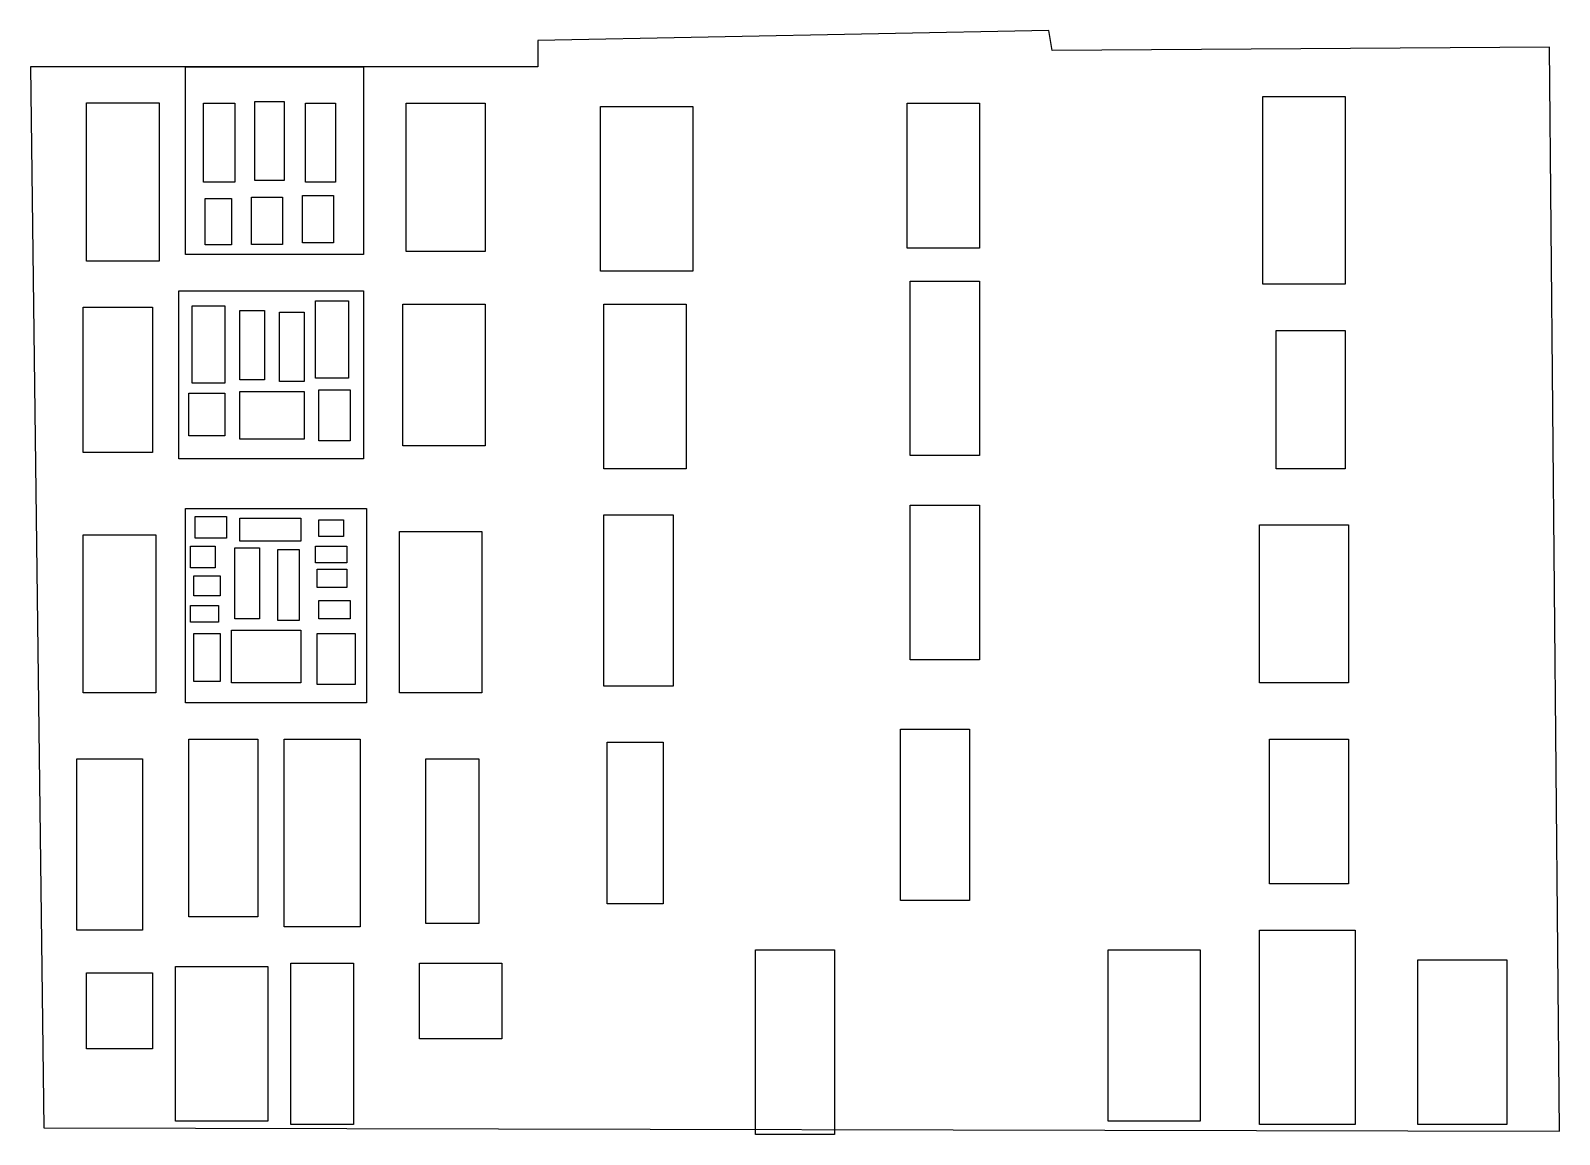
# Model space of a CAD drawing. Extents: x 5 to 190, y 91 to 224.
import ezdxf

# ---------------------------------------------------------------- set-up
doc = ezdxf.new("R2010")
doc.units = 0
for name, color, linetype in [('capa1', 7, 'CONTINUOUS'), ('capa2', 7, 'CONTINUOUS'), ('capa3', 7, 'CONTINUOUS')]:
    doc.layers.add(name, color=color, linetype=linetype)

msp = doc.modelspace()

# ---------------------------------------------------------------- linework, layer by layer
at = {"layer": 'capa1', "color": 7}
msp.add_lwpolyline([(6.785083, 91.399051), (190.38143, 90.999929), (189.184063, 222.311229), (128.916565, 221.912108), (128.517444, 224.306843), (66.653455, 223.109475), (66.653455, 219.916495), (5.188592, 219.916495), (6.785083, 91.399051)], close=True, dxfattribs=at)
at = {"layer": 'capa2', "color": 7}
for points in [[(11.964585, 215.535232), (20.763459, 215.535232), (20.763459, 196.359174), (11.964585, 196.359174), (11.964585, 215.535232)], [(50.688556, 215.526144), (60.267496, 215.526144), (60.267496, 197.565632), (50.688556, 197.565632), (50.688556, 215.526144)], [(74.236786, 215.127023), (85.412216, 215.127023), (85.412216, 195.170898), (74.236786, 195.170898), (74.236786, 215.127023)], [(111.355175, 215.526144), (120.13587, 215.526144), (120.13587, 197.964755), (111.355175, 197.964755), (111.355175, 215.526144)], [(154.460408, 216.32439), (164.438471, 216.32439), (164.438471, 193.574407), (154.460408, 193.574407), (154.460408, 216.32439)], [(111.754299, 193.973533), (120.135871, 193.973533), (120.135871, 172.820042), (111.754299, 172.820042), (111.754299, 193.973533)], [(11.565092, 190.790004), (19.965585, 190.790004), (19.965585, 173.209695), (11.565092, 173.209695), (11.565092, 190.790004)], [(50.289432, 191.179671), (60.267494, 191.179671), (60.267494, 174.017404), (50.289432, 174.017404), (50.289432, 191.179671)], [(74.63591, 191.179671), (84.613973, 191.179671), (84.613973, 171.223547), (74.63591, 171.223547), (74.63591, 191.179671)], [(156.0569, 187.986697), (164.438472, 187.986697), (164.438472, 171.223552), (156.0569, 171.223552), (156.0569, 187.986697)], [(111.754299, 166.833199), (120.135871, 166.833199), (120.135871, 148.074441), (111.754299, 148.074441), (111.754299, 166.833199)], [(74.63591, 165.63584), (83.017482, 165.63584), (83.017482, 144.881469), (74.63591, 144.881469), (74.63591, 165.63584)], [(11.574552, 163.241102), (20.355247, 163.241102), (20.355247, 144.083223), (11.574552, 144.083223), (11.574552, 163.241102)], [(49.89031, 163.640224), (59.868373, 163.640224), (59.868373, 144.083222), (49.89031, 144.083222), (49.89031, 163.640224)], [(154.061276, 164.43847), (164.837583, 164.43847), (164.837583, 145.280591), (154.061276, 145.280591), (154.061276, 164.43847)], [(110.556929, 139.692875), (118.938501, 139.692875), (118.938501, 118.938505), (110.556929, 118.938505), (110.556929, 139.692875)], [(24.346473, 138.495497), (32.728045, 138.495497), (32.728045, 116.942882), (24.346473, 116.942882), (24.346473, 138.495497)], [(35.921021, 138.495497), (45.100838, 138.495497), (45.100838, 115.745516), (35.921021, 115.745516), (35.921021, 138.495497)], [(75.035032, 138.096384), (81.820114, 138.096384), (81.820114, 118.539382), (75.035032, 118.539382), (75.035032, 138.096384)], [(155.258654, 138.495497), (164.837594, 138.495497), (164.837594, 120.934107), (155.258654, 120.934107), (155.258654, 138.495497)], [(10.776307, 136.100776), (18.758757, 136.100776), (18.758757, 115.346406), (10.776307, 115.346406), (10.776307, 136.100776)], [(53.083293, 136.100776), (59.469253, 136.100776), (59.469253, 116.144651), (53.083293, 116.144651), (53.083293, 136.100776)], [(154.061276, 115.346402), (165.635828, 115.346402), (165.635828, 91.798175), (154.061276, 91.798175), (154.061276, 115.346402)], [(36.71927, 111.355173), (44.302598, 111.355173), (44.302598, 91.798172), (36.71927, 91.798172), (36.71927, 111.355173)], [(52.285048, 111.355173), (62.26311, 111.355173), (62.26311, 102.175356), (52.285048, 102.175356), (52.285048, 111.355173)], [(92.995538, 112.951665), (102.574478, 112.951665), (102.574478, 90.600805), (92.995538, 90.600805), (92.995538, 112.951665)], [(135.701648, 112.951665), (146.877078, 112.951665), (146.877078, 92.197294), (135.701648, 92.197294), (135.701648, 112.951665)], [(173.219161, 111.754303), (183.995468, 111.754303), (183.995468, 91.798179), (173.219161, 91.798179), (173.219161, 111.754303)], [(11.973675, 110.157812), (19.956125, 110.157812), (19.956125, 100.977994), (11.973675, 100.977994), (11.973675, 110.157812)], [(22.749983, 110.956057), (33.925413, 110.956057), (33.925413, 92.1973), (22.749983, 92.1973), (22.749983, 110.956057)]]:
    msp.add_lwpolyline(points, close=True, dxfattribs=at)
at = {"layer": 'capa3', "color": 7}
for points in [[(23.949038, 219.914807), (45.498276, 219.914807), (45.498276, 197.1682), (23.949038, 197.1682), (23.949038, 219.914807)], [(26.153367, 215.515293), (29.923341, 215.515293), (29.923341, 205.958044), (26.153367, 205.958044), (26.153367, 215.515293)], [(32.334414, 215.720214), (35.915534, 215.720214), (35.915534, 206.152256), (32.334414, 206.152256), (32.334414, 215.720214)], [(38.50898, 215.532483), (42.113757, 215.532483), (42.113757, 205.940868), (38.50898, 205.940868), (38.50898, 215.532483)], [(26.342085, 203.951596), (29.535065, 203.951596), (29.535065, 198.363881), (26.342085, 198.363881), (26.342085, 203.951596)], [(31.958418, 204.122535), (35.692836, 204.122535), (35.692836, 198.392505), (31.958418, 198.392505), (31.958418, 204.122535)], [(38.135283, 204.331633), (41.888775, 204.331633), (41.888775, 198.582529), (38.135283, 198.582529), (38.135283, 204.331633)], [(23.149104, 192.776163), (45.499964, 192.776163), (45.499964, 172.420915), (23.149104, 172.420915), (23.149104, 192.776163)], [(24.745596, 190.980115), (28.736821, 190.980115), (28.736821, 181.600736), (24.745596, 181.600736), (24.745596, 190.980115)], [(39.712688, 191.578796), (43.703913, 191.578796), (43.703913, 182.199417), (39.712688, 182.199417), (39.712688, 191.578796)], [(30.532872, 190.381426), (33.526291, 190.381426), (33.526291, 181.999857), (30.532872, 181.999857), (30.532872, 190.381426)], [(35.322341, 190.181869), (38.315759, 190.181869), (38.315759, 181.800297), (35.322341, 181.800297), (35.322341, 190.181869)], [(24.346473, 180.403372), (28.73682, 180.403372), (28.73682, 175.214779), (24.346473, 175.214779), (24.346473, 180.403372)], [(30.532872, 180.602928), (38.31576, 180.602928), (38.31576, 174.815652), (30.532872, 174.815652), (30.532872, 180.602928)], [(40.11181, 180.802493), (43.903474, 180.802493), (43.903474, 174.616094), (40.11181, 174.616094), (40.11181, 180.802493)], [(23.94735, 166.434077), (45.899087, 166.434077), (45.899087, 142.88585), (23.94735, 142.88585), (23.94735, 166.434077)], [(25.144716, 165.436275), (28.93638, 165.436275), (28.93638, 162.841978), (25.144716, 162.841978), (25.144716, 165.436275)], [(30.532872, 165.236715), (37.916638, 165.236715), (37.916638, 162.442858), (30.532872, 162.442858), (30.532872, 165.236715)], [(40.11181, 165.03715), (43.105229, 165.03715), (43.105229, 163.041538), (40.11181, 163.041538), (40.11181, 165.03715)], [(24.546034, 161.844176), (27.539453, 161.844176), (27.539453, 159.249879), (24.546034, 159.249879), (24.546034, 161.844176)], [(29.934188, 161.644611), (32.927607, 161.644611), (32.927607, 153.063477), (29.934188, 153.063477), (29.934188, 161.644611)], [(35.122779, 161.445051), (37.717075, 161.445051), (37.717075, 152.863918), (35.122779, 152.863918), (35.122779, 161.445051)], [(39.712688, 161.844176), (43.504352, 161.844176), (43.504352, 159.848563), (39.712688, 159.848563), (39.712688, 161.844176)], [(24.945155, 158.252068), (28.138135, 158.252068), (28.138135, 155.857333), (24.945155, 155.857333), (24.945155, 158.252068)], [(39.91225, 159.050314), (43.504353, 159.050314), (43.504353, 156.85514), (39.91225, 156.85514), (39.91225, 159.050314)], [(24.546034, 154.659964), (27.938575, 154.659964), (27.938575, 152.664351), (24.546034, 152.664351), (24.546034, 154.659964)], [(40.11181, 155.258653), (43.903474, 155.258653), (43.903474, 153.063479), (40.11181, 153.063479), (40.11181, 155.258653)], [(24.945155, 151.267432), (28.138135, 151.267432), (28.138135, 145.480156), (24.945155, 145.480156), (24.945155, 151.267432)], [(29.535064, 151.666545), (37.916636, 151.666545), (37.916636, 145.280585), (29.535064, 145.280585), (29.535064, 151.666545)], [(39.91225, 151.267432), (44.502159, 151.267432), (44.502159, 145.081033), (39.91225, 145.081033), (39.91225, 151.267432)]]:
    msp.add_lwpolyline(points, close=True, dxfattribs=at)

doc.saveas('drawing.dxf')
